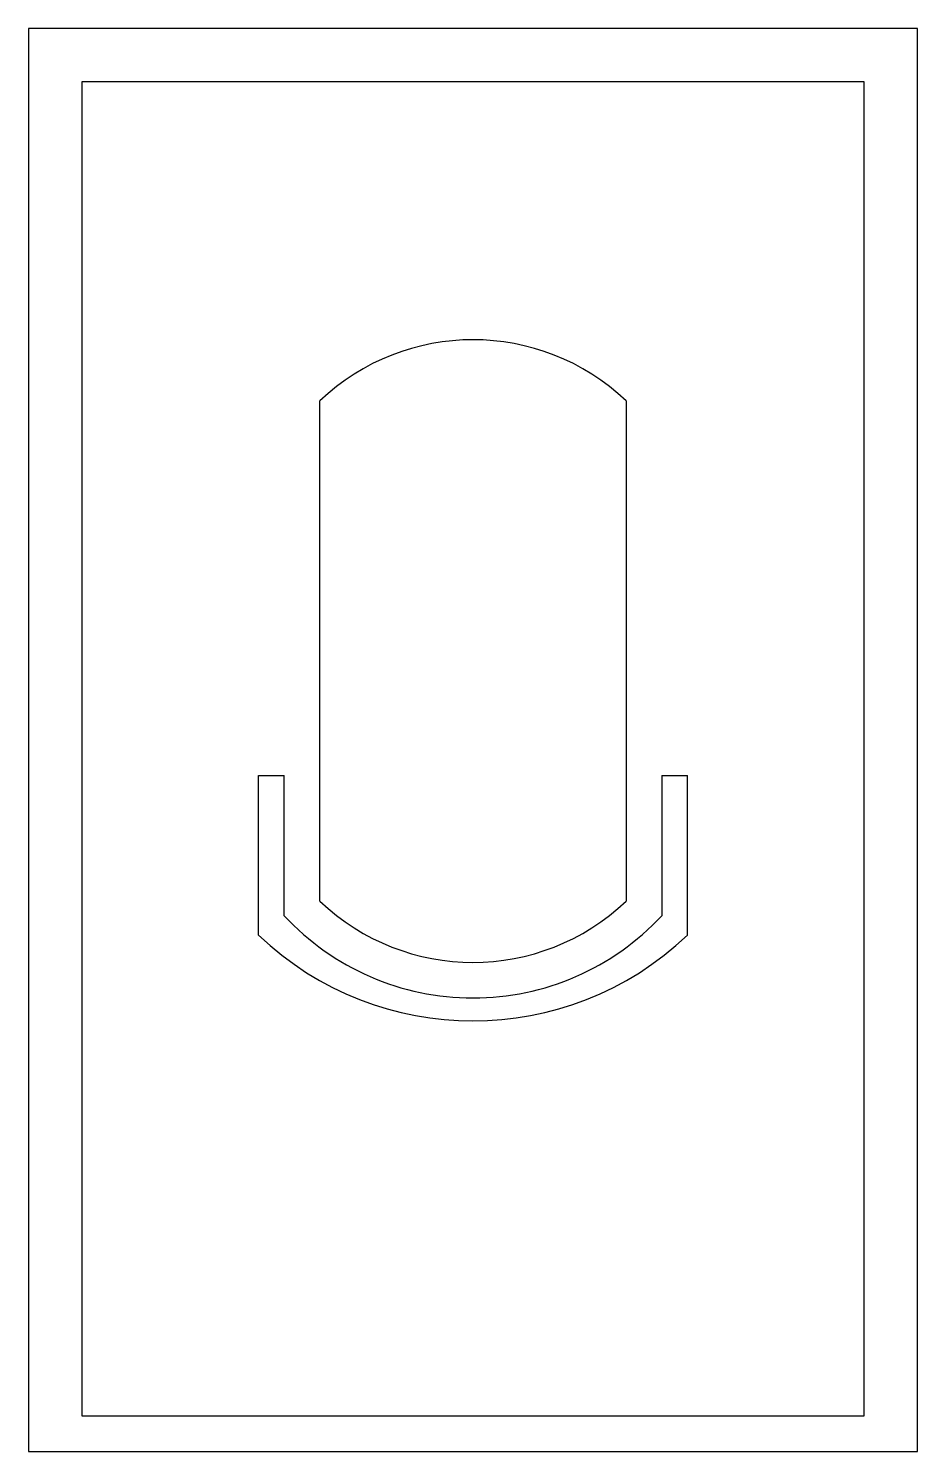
# Model space of a CAD drawing. Header units: millimetres. Extents: x -25 to 25, y -41.7 to 38.3.
import ezdxf

# ---------------------------------------------------------------- set-up
doc = ezdxf.new("R2010")
doc.units = ezdxf.units.MM

# ---------------------------------------------------------------- blocks, each defined once
blk = doc.blocks.new('KZK_20260521_140846', base_point=(25, 41.71))
at = {"color": 2}
for p, q in [((12.942, 29.027), (12.942, 37.995)), ((12.942, 37.995), (14.387, 37.995)), ((35.613, 37.995), (37.058, 37.995)), ((37.058, 29.027), (37.058, 37.995))]:
    blk.add_line(p, q, dxfattribs=at)
for points in [[(0, 0), (50, 0), (50, 80), (0, 80)], [(3, 2), (47, 2), (47, 77), (3, 77)]]:
    blk.add_lwpolyline(points, close=True, dxfattribs=at)
for points in [[(16.387, 30.941), (16.387, 59.059)], [(33.613, 59.059), (33.613, 30.941)], [(14.387, 30.12), (14.387, 37.995)], [(35.613, 37.995), (35.613, 30.12)]]:
    blk.add_lwpolyline(points, dxfattribs=at)
for centre, radius, start, end in [((25, 50), 12.5, 46.44873, 133.55127), ((25, 40), 12.5, 226.44873, 313.55127), ((25, 40), 14.5, 222.95413, 317.04587), ((25, 41.71), 17.5, 226.44873, 313.55127)]:
    blk.add_arc(centre, radius, start, end, dxfattribs=at)

msp = doc.modelspace()

# ---------------------------------------------------------------- block references
msp.add_blockref('KZK_20260521_140846', (0, 0))

doc.saveas('drawing.dxf')
